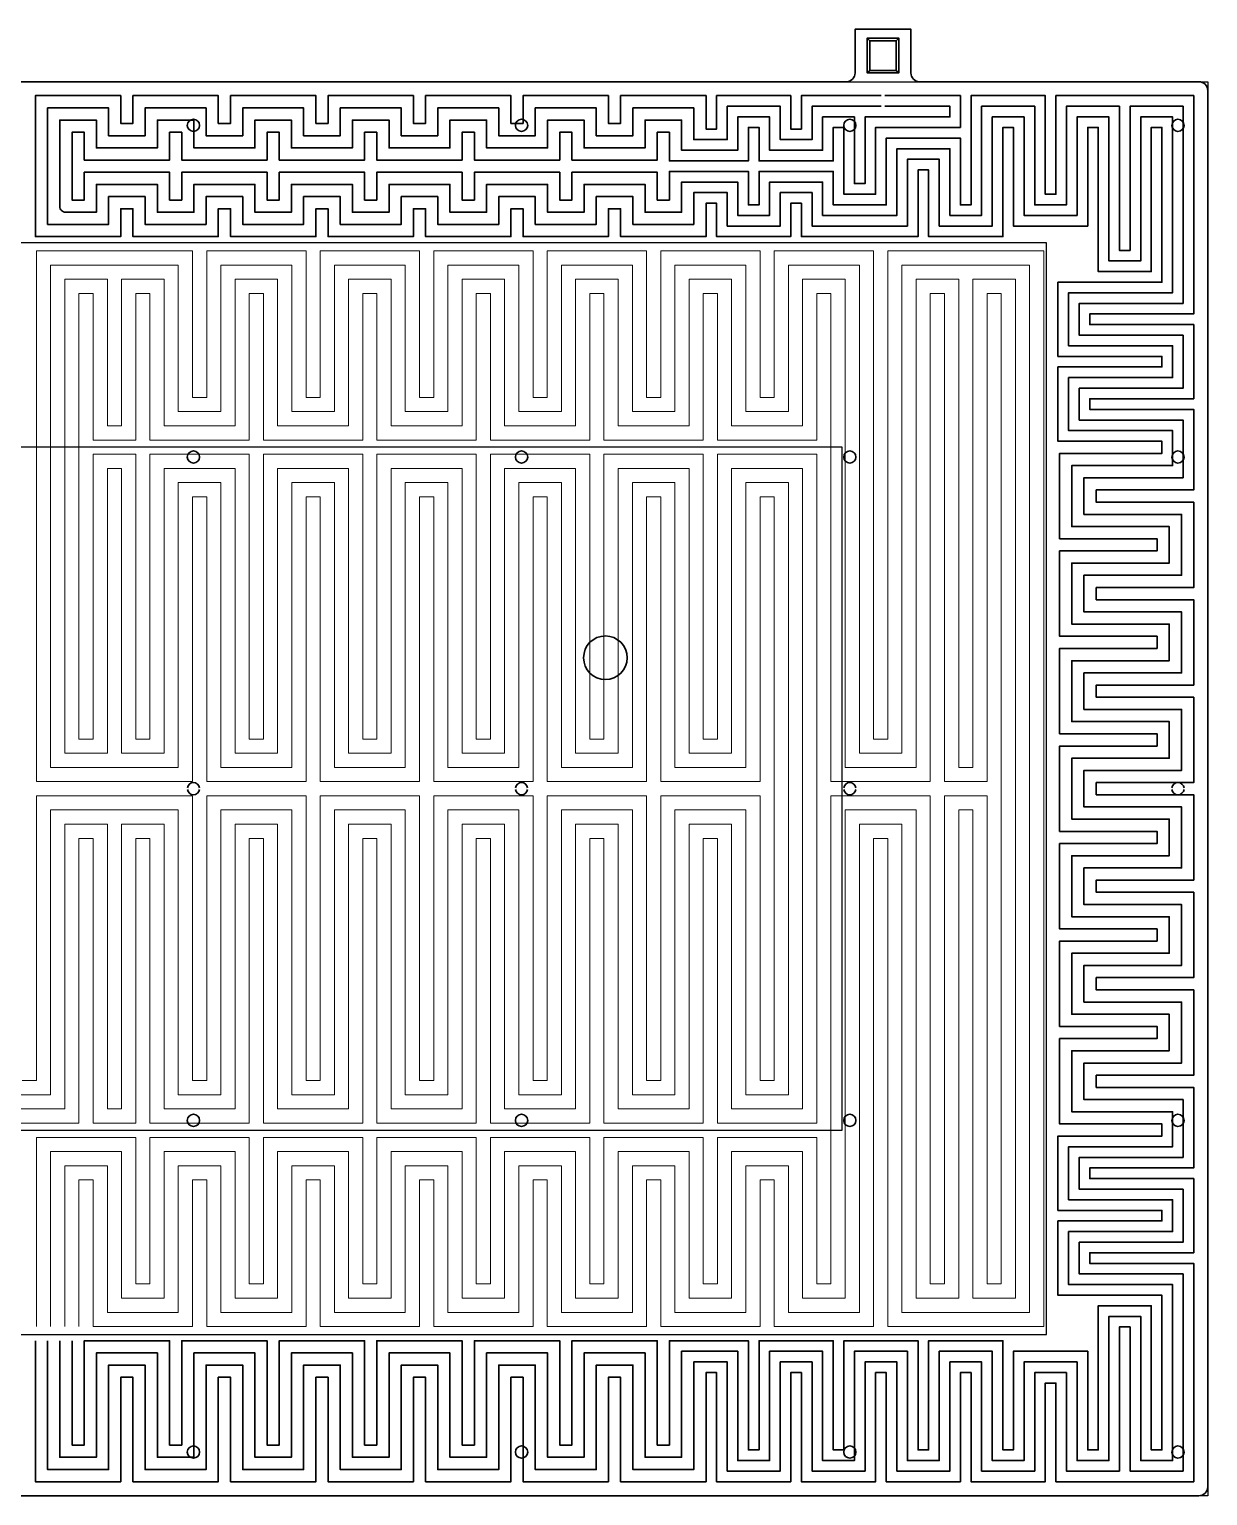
# Model space of a CAD drawing. Header units: millimetres. Extents: x -5937 to 68925, y -3068 to 5300.
# Drawn here: x 58726 to 59401, y 3786 to 4626 of the extents above; entities that cross this region are included whole.
import ezdxf

# ---------------------------------------------------------------- set-up
doc = ezdxf.new("R2010")
doc.units = ezdxf.units.MM
doc.header["$LTSCALE"] = 7
doc.layers.add('参照', color=6, linetype='Continuous', lineweight=9)
doc.layers.add('发热分区', color=20, linetype='Continuous')

msp = doc.modelspace()

# ---------------------------------------------------------------- linework, layer by layer
at = {"color": 7, "linetype": 'Continuous', "lineweight": 35}
for points in [[(58253.237, 4601.056), (58253.237, 4626.056), (58237.237, 4626.056), (58221.237, 4626.056), (58221.237, 4601.056, -0.4142136), (58216.237, 4596.056), (58056.236, 4596.056, 0.4142136), (58051.236, 4591.056), (58051.236, 3791.056, 0.4142136), (58056.236, 3786.056), (59396.237, 3786.056, 0.4142136), (59401.237, 3791.056), (59401.237, 4591.056, 0.4142136), (59396.237, 4596.056), (59236.237, 4596.056, -0.4142136), (59231.237, 4601.056), (59231.237, 4626.056), (59215.237, 4626.056), (59199.237, 4626.056), (59199.237, 4601.056)], [(58253.237, 4601.056, 0.4142136), (58258.237, 4596.056), (59194.237, 4596.056, 0.4142136), (59199.237, 4601.056)], [(58823.701, 4191.556, 0.8660254), (58816.772, 4191.556)], [(59011.701, 4191.556, 0.8660254), (59004.772, 4191.556)], [(59199.701, 4191.556, 0.8660254), (59192.772, 4191.556)], [(59387.701, 4191.556, 0.8660254), (59380.772, 4191.556)], [(58816.772, 4190.556, 0.8660254), (58823.701, 4190.556)], [(59004.772, 4190.556, 0.8660254), (59011.701, 4190.556)], [(59192.772, 4190.556, 0.8660254), (59199.701, 4190.556)], [(59380.772, 4190.556, 0.8660254), (59387.701, 4190.556)]]:
    msp.add_lwpolyline(points, format="xyb", dxfattribs=at)
for points in [[(59222.736, 4602.556), (59224.237, 4601.056), (59206.237, 4601.056), (59207.737, 4602.556), (59222.736, 4602.556), (59222.736, 4619.556), (59224.237, 4621.056), (59206.237, 4621.056), (59207.737, 4619.556), (59222.736, 4619.556)], [(59206.237, 4601.056), (59206.237, 4621.056)], [(59224.237, 4621.056), (59224.237, 4601.056)], [(59207.737, 4619.556), (59207.737, 4602.556)]]:
    msp.add_lwpolyline(points, dxfattribs=at)
at = {"color": 1}
msp.add_lwpolyline([(58051.236, 4596.056), (59401.237, 4596.056), (59401.237, 3786.056), (58051.236, 3786.056)], close=True, dxfattribs=at)
at = {"color": 7, "linetype": 'Continuous', "lineweight": 35}
for centre, radius in [((58820.237, 4571.056), 3.5), ((59008.237, 4571.056), 3.5), ((59196.237, 4571.056), 3.5), ((59384.237, 4571.056), 3.5), ((58820.237, 4381.056), 3.5), ((59008.237, 4381.056), 3.5), ((59196.237, 4381.056), 3.5), ((59384.237, 4381.056), 3.5), ((59056.237, 4266.056), 12.5), ((58820.237, 4001.056), 3.5), ((59008.237, 4001.056), 3.5), ((59196.237, 4001.056), 3.5), ((59384.237, 4001.056), 3.5), ((58820.237, 3811.056), 3.5), ((59008.237, 3811.056), 3.5), ((59196.237, 3811.056), 3.5), ((59384.237, 3811.056), 3.5)]:
    msp.add_circle(centre, radius, dxfattribs=at)
at = {"layer": '参照', "linetype": 'Continuous', "lineweight": 35}
for points in [[(59216.237, 4588.056), (59259.625, 4588.056), (59259.625, 4569.836), (59211.039, 4569.836), (59211.039, 4531.586), (59192.819, 4531.586), (59192.819, 4569.836), (59186.746, 4569.836), (59186.746, 4550.711), (59144.233, 4550.711), (59144.233, 4569.836), (59138.16, 4569.836), (59138.16, 4550.711), (59092.912, 4550.711), (59092.912, 4567.103), (59085.928, 4567.103), (59085.928, 4551.167), (59037.038, 4551.167), (59037.038, 4567.103), (59030.053, 4567.103), (59030.053, 4551.167), (58981.163, 4551.167), (58981.163, 4567.103), (58974.179, 4567.103), (58974.179, 4551.167), (58925.289, 4551.167), (58925.289, 4567.103), (58918.305, 4567.103), (58918.305, 4551.167), (58869.415, 4551.167), (58869.415, 4567.103), (58862.43, 4567.103), (58862.43, 4551.167), (58813.54, 4551.167), (58813.54, 4567.103), (58806.556, 4567.103), (58806.556, 4551.167), (58757.666, 4551.167), (58757.666, 4567.103), (58750.682, 4567.103), (58750.682, 4528.246), (58757.666, 4528.246), (58757.666, 4544.182), (58806.556, 4544.182), (58806.556, 4528.246), (58813.54, 4528.246), (58813.54, 4544.182), (58862.43, 4544.182), (58862.43, 4528.246), (58869.415, 4528.246), (58869.415, 4544.182), (58918.305, 4544.182), (58918.305, 4528.246), (58925.289, 4528.246), (58925.289, 4544.182), (58974.179, 4544.182), (58974.179, 4528.246), (58981.163, 4528.246), (58981.163, 4544.182), (59030.053, 4544.182), (59030.053, 4528.246), (59037.038, 4528.246), (59037.038, 4544.182), (59085.928, 4544.182), (59085.928, 4528.246), (59092.912, 4528.246), (59092.912, 4544.638), (59138.16, 4544.638), (59138.16, 4525.513), (59144.233, 4525.513), (59144.233, 4544.638), (59186.746, 4544.638), (59186.746, 4525.513), (59217.112, 4525.513), (59217.112, 4563.763), (59259.625, 4563.763), (59259.625, 4525.513), (59265.698, 4525.513), (59265.698, 4588.056), (59308.211, 4588.056), (59308.211, 4531.586), (59314.284, 4531.586), (59314.284, 4588.056), (59393.237, 4588.056), (59393.237, 4462.988), (59333.718, 4462.988), (59333.718, 4456.914), (59393.237, 4456.914), (59393.237, 4414.402), (59333.718, 4414.402), (59333.718, 4408.328), (59393.237, 4408.328), (59393.237, 4362.171), (59337.362, 4362.171), (59337.362, 4355.187), (59393.237, 4355.187), (59393.237, 4306.297), (59337.362, 4306.297), (59337.362, 4299.313), (59393.237, 4299.313), (59393.237, 4250.423), (59337.362, 4250.423), (59337.362, 4243.438), (59393.237, 4243.438), (59393.237, 4194.548), (59337.362, 4194.548), (59337.362, 4187.564), (59393.237, 4187.564), (59393.237, 4138.674), (59337.362, 4138.674), (59337.362, 4131.69), (59393.237, 4131.69), (59393.237, 4082.8), (59337.362, 4082.8), (59337.362, 4075.815), (59393.237, 4075.815), (59393.237, 4026.925), (59337.362, 4026.925), (59337.362, 4019.941), (59393.237, 4019.941), (59393.237, 3973.784), (59333.718, 3973.784), (59333.718, 3967.711), (59393.237, 3967.711), (59393.237, 3925.198), (59333.718, 3925.198), (59333.718, 3919.125), (59393.237, 3919.125), (59393.237, 3794.056), (59314.284, 3794.056), (59314.284, 3850.527), (59308.211, 3850.527), (59308.211, 3794.056), (59265.698, 3794.056), (59265.698, 3856.6), (59259.625, 3856.6), (59259.625, 3794.056), (59217.112, 3794.056), (59217.112, 3856.6), (59211.039, 3856.6), (59211.039, 3794.056), (59168.526, 3794.056), (59168.526, 3856.6), (59162.453, 3856.6), (59162.453, 3794.056), (59119.94, 3794.056), (59119.94, 3856.6), (59113.865, 3856.6), (59113.865, 3794.056), (59064.975, 3794.056), (59064.975, 3853.867), (59057.99, 3853.867), (59057.99, 3794.056), (59009.1, 3794.056), (59009.1, 3853.867), (59002.116, 3853.867), (59002.116, 3794.056), (58953.226, 3794.056), (58953.226, 3853.867), (58946.242, 3853.867), (58946.242, 3794.056), (58897.352, 3794.056), (58897.352, 3853.867), (58890.367, 3853.867), (58890.367, 3794.056), (58841.477, 3794.056), (58841.477, 3853.867), (58834.493, 3853.867), (58834.493, 3794.056), (58785.603, 3794.056), (58785.603, 3853.867), (58778.619, 3853.867), (58778.619, 3794.056), (58729.729, 3794.056), (58729.729, 3874.82)], [(58750.682, 3874.82), (58750.682, 3815.009), (58757.666, 3815.009), (58757.666, 3874.82), (58806.556, 3874.82), (58806.556, 3815.009), (58813.54, 3815.009), (58813.54, 3874.82), (58862.43, 3874.82), (58862.43, 3815.009), (58869.415, 3815.009), (58869.415, 3874.82), (58918.305, 3874.82), (58918.305, 3815.009), (58925.289, 3815.009), (58925.289, 3874.82), (58974.179, 3874.82), (58974.179, 3815.009), (58981.163, 3815.009), (58981.163, 3874.82), (59030.053, 3874.82), (59030.053, 3815.009), (59037.038, 3815.009), (59037.038, 3874.82), (59085.928, 3874.82), (59085.928, 3815.009), (59092.912, 3815.009), (59092.912, 3874.82), (59138.16, 3874.82), (59138.16, 3812.276), (59144.233, 3812.276), (59144.233, 3874.82), (59186.746, 3874.82), (59186.746, 3812.276), (59192.819, 3812.276), (59192.819, 3874.82), (59235.332, 3874.82), (59235.332, 3812.276), (59241.405, 3812.276), (59241.405, 3874.82), (59283.918, 3874.82), (59283.918, 3812.276), (59289.991, 3812.276), (59289.991, 3868.746), (59332.504, 3868.746), (59332.504, 3812.276), (59338.577, 3812.276), (59338.577, 3894.832), (59368.943, 3894.832), (59368.943, 3812.276), (59375.017, 3812.276), (59375.017, 3900.905), (59315.498, 3900.905), (59315.498, 3943.418), (59375.017, 3943.418), (59375.017, 3949.491), (59315.498, 3949.491), (59315.498, 3992.004), (59375.017, 3992.004), (59375.017, 3998.988), (59316.409, 3998.988), (59316.409, 4047.878), (59372.284, 4047.878), (59372.284, 4054.863), (59316.409, 4054.863), (59316.409, 4103.753), (59372.284, 4103.753), (59372.284, 4110.737), (59316.409, 4110.737), (59316.409, 4159.627), (59372.284, 4159.627), (59372.284, 4166.611), (59316.409, 4166.611), (59316.409, 4215.501), (59372.284, 4215.501), (59372.284, 4222.486), (59316.409, 4222.486), (59316.409, 4271.376), (59372.284, 4271.376), (59372.284, 4278.36), (59316.409, 4278.36), (59316.409, 4327.25), (59372.284, 4327.25), (59372.284, 4334.234), (59316.409, 4334.234), (59316.409, 4383.124), (59375.017, 4383.124), (59375.017, 4390.109), (59315.498, 4390.109), (59315.498, 4432.621), (59375.017, 4432.621), (59375.017, 4438.695), (59315.498, 4438.695), (59315.498, 4481.208), (59375.017, 4481.208), (59375.017, 4569.836), (59368.943, 4569.836), (59368.943, 4487.281), (59338.577, 4487.281), (59338.577, 4569.836), (59332.504, 4569.836), (59332.504, 4513.366), (59289.991, 4513.366), (59289.991, 4569.836), (59283.918, 4569.836), (59283.918, 4507.293), (59241.405, 4507.293), (59241.405, 4545.543), (59235.332, 4545.543), (59235.332, 4507.293), (59168.526, 4507.293), (59168.526, 4526.418), (59162.453, 4526.418), (59162.453, 4507.293), (59119.94, 4507.293), (59119.94, 4526.418), (59113.865, 4526.418), (59113.865, 4507.293), (59064.975, 4507.293), (59064.975, 4523.229), (59057.99, 4523.229), (59057.99, 4507.293), (59009.1, 4507.293), (59009.1, 4523.229), (59002.116, 4523.229), (59002.116, 4507.293), (58953.226, 4507.293), (58953.226, 4523.229), (58946.242, 4523.229), (58946.242, 4507.293), (58897.352, 4507.293), (58897.352, 4523.229), (58890.367, 4523.229), (58890.367, 4507.293), (58841.477, 4507.293), (58841.477, 4523.229), (58834.493, 4523.229), (58834.493, 4507.293), (58785.603, 4507.293), (58785.603, 4523.229), (58778.619, 4523.229), (58778.619, 4507.293), (58729.729, 4507.293), (58729.729, 4588.056), (58778.619, 4588.056), (58778.619, 4572.12), (58785.603, 4572.12), (58785.603, 4588.056), (58834.493, 4588.056), (58834.493, 4572.12), (58841.477, 4572.12), (58841.477, 4588.056), (58890.367, 4588.056), (58890.367, 4572.12), (58897.352, 4572.12), (58897.352, 4588.056), (58946.242, 4588.056), (58946.242, 4572.12), (58953.226, 4572.12), (58953.226, 4588.056), (59002.116, 4588.056), (59002.116, 4572.12), (59009.1, 4572.12), (59009.1, 4588.056), (59057.99, 4588.056), (59057.99, 4572.12), (59064.975, 4572.12), (59064.975, 4588.056), (59113.865, 4588.056), (59113.865, 4568.931), (59119.94, 4568.931), (59119.94, 4588.056), (59162.453, 4588.056), (59162.453, 4568.931), (59168.526, 4568.931), (59168.526, 4588.056), (59214.237, 4588.056)], [(59214.237, 4581.983), (59174.599, 4581.983), (59174.599, 4562.858), (59156.379, 4562.858), (59156.379, 4581.983), (59126.013, 4581.983), (59126.013, 4562.858), (59106.881, 4562.858), (59106.881, 4581.072), (59071.959, 4581.072), (59071.959, 4565.135), (59051.006, 4565.135), (59051.006, 4581.072), (59016.085, 4581.072), (59016.085, 4565.135), (58995.132, 4565.135), (58995.132, 4581.072), (58960.21, 4581.072), (58960.21, 4565.135), (58939.257, 4565.135), (58939.257, 4581.072), (58904.336, 4581.072), (58904.336, 4565.135), (58883.383, 4565.135), (58883.383, 4581.072), (58848.462, 4581.072), (58848.462, 4565.135), (58827.509, 4565.135), (58827.509, 4581.072), (58792.587, 4581.072), (58792.587, 4565.135), (58771.634, 4565.135), (58771.634, 4581.072), (58736.713, 4581.072), (58736.713, 4514.277), (58771.634, 4514.277), (58771.634, 4530.214), (58792.587, 4530.214), (58792.587, 4514.277), (58827.509, 4514.277), (58827.509, 4530.214), (58848.462, 4530.214), (58848.462, 4514.277), (58883.383, 4514.277), (58883.383, 4530.214), (58904.336, 4530.214), (58904.336, 4514.277), (58939.257, 4514.277), (58939.257, 4530.214), (58960.21, 4530.214), (58960.21, 4514.277), (58995.132, 4514.277), (58995.132, 4530.214), (59016.085, 4530.214), (59016.085, 4514.277), (59051.006, 4514.277), (59051.006, 4530.214), (59071.959, 4530.214), (59071.959, 4514.277), (59106.881, 4514.277), (59106.881, 4532.491), (59126.013, 4532.491), (59126.013, 4513.366), (59156.379, 4513.366), (59156.379, 4532.491), (59174.599, 4532.491), (59174.599, 4513.366), (59229.258, 4513.366), (59229.258, 4551.617), (59247.478, 4551.617), (59247.478, 4513.366), (59277.845, 4513.366), (59277.845, 4575.91), (59296.064, 4575.91), (59296.064, 4519.439), (59326.431, 4519.439), (59326.431, 4575.91), (59344.65, 4575.91), (59344.65, 4493.354), (59362.87, 4493.354), (59362.87, 4575.91), (59381.09, 4575.91), (59381.09, 4475.134), (59321.572, 4475.134), (59321.572, 4444.768), (59381.09, 4444.768), (59381.09, 4426.548), (59321.572, 4426.548), (59321.572, 4396.182), (59381.09, 4396.182), (59381.09, 4376.14), (59323.394, 4376.14), (59323.394, 4341.219), (59379.268, 4341.219), (59379.268, 4320.266), (59323.394, 4320.266), (59323.394, 4285.344), (59379.268, 4285.344), (59379.268, 4264.391), (59323.394, 4264.391), (59323.394, 4229.47), (59379.268, 4229.47), (59379.268, 4208.517), (59323.394, 4208.517), (59323.394, 4173.596), (59379.268, 4173.596), (59379.268, 4152.643), (59323.394, 4152.643), (59323.394, 4117.721), (59379.268, 4117.721), (59379.268, 4096.768), (59323.394, 4096.768), (59323.394, 4061.847), (59379.268, 4061.847), (59379.268, 4040.894), (59323.394, 4040.894), (59323.394, 4005.972), (59381.09, 4005.972), (59381.09, 3985.931), (59321.572, 3985.931), (59321.572, 3955.564), (59381.09, 3955.564), (59381.09, 3937.345), (59321.572, 3937.345), (59321.572, 3906.978), (59381.09, 3906.978), (59381.09, 3806.203), (59362.87, 3806.203), (59362.87, 3888.758), (59344.65, 3888.758), (59344.65, 3806.203), (59326.431, 3806.203), (59326.431, 3862.673), (59296.064, 3862.673), (59296.064, 3806.203), (59277.845, 3806.203), (59277.845, 3868.746), (59247.478, 3868.746), (59247.478, 3806.203), (59229.258, 3806.203), (59229.258, 3868.746), (59198.892, 3868.746), (59198.892, 3806.203), (59180.672, 3806.203), (59180.672, 3868.746), (59150.306, 3868.746), (59150.306, 3806.203), (59132.086, 3806.203), (59132.086, 3868.746), (59099.896, 3868.746), (59099.896, 3808.025), (59078.943, 3808.025), (59078.943, 3867.835), (59044.022, 3867.835), (59044.022, 3808.025), (59023.069, 3808.025), (59023.069, 3867.835), (58988.148, 3867.835), (58988.148, 3808.025), (58967.195, 3808.025), (58967.195, 3867.835), (58932.273, 3867.835), (58932.273, 3808.025), (58911.32, 3808.025), (58911.32, 3867.835), (58876.399, 3867.835), (58876.399, 3808.025), (58855.446, 3808.025), (58855.446, 3867.835), (58820.524, 3867.835), (58820.524, 3808.025), (58799.572, 3808.025), (58799.572, 3867.835), (58764.65, 3867.835), (58764.65, 3808.025), (58743.697, 3808.025), (58743.697, 3874.82)]]:
    msp.add_lwpolyline(points, dxfattribs=at)
msp.add_lwpolyline([(59216.237, 4581.983), (59253.552, 4581.983), (59253.552, 4575.91), (59204.965, 4575.91), (59204.965, 4537.659), (59198.892, 4537.659), (59198.892, 4575.91), (59180.672, 4575.91), (59180.672, 4556.784), (59150.306, 4556.784), (59150.306, 4575.91), (59132.086, 4575.91), (59132.086, 4556.784), (59099.896, 4556.784), (59099.896, 4574.088), (59078.943, 4574.088), (59078.943, 4558.151), (59044.022, 4558.151), (59044.022, 4574.088), (59023.069, 4574.088), (59023.069, 4558.151), (58988.148, 4558.151), (58988.148, 4574.088), (58967.195, 4574.088), (58967.195, 4558.151), (58932.273, 4558.151), (58932.273, 4574.088), (58911.32, 4574.088), (58911.32, 4558.151), (58876.399, 4558.151), (58876.399, 4574.088), (58855.446, 4574.088), (58855.446, 4558.151), (58820.524, 4558.151), (58820.524, 4574.088), (58799.572, 4574.088), (58799.572, 4558.151), (58764.65, 4558.151), (58764.65, 4574.088), (58743.697, 4574.088), (58743.697, 4524.561, 0.4142136), (58746.997, 4521.261), (58764.65, 4521.261), (58764.65, 4537.198), (58799.572, 4537.198), (58799.572, 4521.261), (58820.524, 4521.261), (58820.524, 4537.198), (58855.446, 4537.198), (58855.446, 4521.261), (58876.399, 4521.261), (58876.399, 4537.198), (58911.32, 4537.198), (58911.32, 4521.261), (58932.273, 4521.261), (58932.273, 4537.198), (58967.195, 4537.198), (58967.195, 4521.261), (58988.148, 4521.261), (58988.148, 4537.198), (59023.069, 4537.198), (59023.069, 4521.261), (59044.022, 4521.261), (59044.022, 4537.198), (59078.943, 4537.198), (59078.943, 4521.261), (59099.896, 4521.261), (59099.896, 4538.565), (59132.086, 4538.565), (59132.086, 4519.439), (59150.306, 4519.439), (59150.306, 4538.565), (59180.672, 4538.565), (59180.672, 4519.439), (59223.185, 4519.439), (59223.185, 4557.69), (59253.552, 4557.69), (59253.552, 4519.439), (59271.771, 4519.439), (59271.771, 4581.983), (59302.138, 4581.983), (59302.138, 4525.513), (59320.357, 4525.513), (59320.357, 4581.983), (59350.724, 4581.983), (59350.724, 4499.427), (59356.797, 4499.427), (59356.797, 4581.983), (59387.163, 4581.983), (59387.163, 4469.061), (59327.645, 4469.061), (59327.645, 4450.841), (59387.163, 4450.841), (59387.163, 4420.475), (59327.645, 4420.475), (59327.645, 4402.255), (59387.163, 4402.255), (59387.163, 4369.156), (59330.378, 4369.156), (59330.378, 4348.203), (59386.252, 4348.203), (59386.252, 4313.281), (59330.378, 4313.281), (59330.378, 4292.328), (59386.252, 4292.328), (59386.252, 4257.407), (59330.378, 4257.407), (59330.378, 4236.454), (59386.252, 4236.454), (59386.252, 4201.533), (59330.378, 4201.533), (59330.378, 4180.58), (59386.252, 4180.58), (59386.252, 4145.658), (59330.378, 4145.658), (59330.378, 4124.705), (59386.252, 4124.705), (59386.252, 4089.784), (59330.378, 4089.784), (59330.378, 4068.831), (59386.252, 4068.831), (59386.252, 4033.91), (59330.378, 4033.91), (59330.378, 4012.957), (59387.163, 4012.957), (59387.163, 3979.857), (59327.645, 3979.857), (59327.645, 3961.638), (59387.163, 3961.638), (59387.163, 3931.271), (59327.645, 3931.271), (59327.645, 3913.051), (59387.163, 3913.051), (59387.163, 3800.129), (59356.797, 3800.129), (59356.797, 3882.685), (59350.724, 3882.685), (59350.724, 3800.129), (59320.357, 3800.129), (59320.357, 3856.6), (59302.138, 3856.6), (59302.138, 3800.129), (59271.771, 3800.129), (59271.771, 3862.673), (59253.552, 3862.673), (59253.552, 3800.129), (59223.185, 3800.129), (59223.185, 3862.673), (59204.965, 3862.673), (59204.965, 3800.129), (59174.599, 3800.129), (59174.599, 3862.673), (59156.379, 3862.673), (59156.379, 3800.129), (59126.013, 3800.129), (59126.013, 3862.673), (59106.881, 3862.673), (59106.881, 3801.041), (59071.959, 3801.041), (59071.959, 3860.851), (59051.006, 3860.851), (59051.006, 3801.041), (59016.085, 3801.041), (59016.085, 3860.851), (58995.132, 3860.851), (58995.132, 3801.041), (58960.21, 3801.041), (58960.21, 3860.851), (58939.257, 3860.851), (58939.257, 3801.041), (58904.336, 3801.041), (58904.336, 3860.851), (58883.383, 3860.851), (58883.383, 3801.041), (58848.462, 3801.041), (58848.462, 3860.851), (58827.509, 3860.851), (58827.509, 3801.041), (58792.587, 3801.041), (58792.587, 3860.851), (58771.634, 3860.851), (58771.634, 3801.041), (58736.713, 3801.041), (58736.713, 3874.82)], format="xyb", dxfattribs=at)
at = {"layer": '参照', "color": 6}
for points in [[(58754.685, 3882.947), (58754.685, 3966.928), (58762.813, 3966.928), (58762.813, 3882.947), (58819.707, 3882.947), (58819.707, 3966.928), (58827.835, 3966.928), (58827.835, 3882.947), (58884.729, 3882.947), (58884.729, 3966.928), (58892.857, 3966.928), (58892.857, 3882.947), (58949.751, 3882.947), (58949.751, 3966.928), (58957.878, 3966.928), (58957.878, 3882.947), (59014.772, 3882.947), (59014.772, 3966.928), (59022.9, 3966.928), (59022.9, 3882.947), (59079.794, 3882.947), (59079.794, 3966.928), (59087.922, 3966.928), (59087.922, 3882.947), (59144.816, 3882.947), (59144.816, 3966.928), (59152.944, 3966.928), (59152.944, 3882.947), (59209.838, 3882.947), (59209.838, 4162.609), (59217.966, 4162.609), (59217.966, 3882.947), (59307.371, 3882.947), (59307.371, 4499.165), (59217.966, 4499.165), (59217.966, 4219.503), (59209.838, 4219.503), (59209.838, 4499.165), (59152.944, 4499.165), (59152.944, 4415.184), (59144.816, 4415.184), (59144.816, 4499.165), (59087.922, 4499.165), (59087.922, 4415.184), (59079.794, 4415.184), (59079.794, 4499.165), (59022.9, 4499.165), (59022.9, 4415.184), (59014.772, 4415.184), (59014.772, 4499.165), (58957.878, 4499.165), (58957.878, 4415.184), (58949.751, 4415.184), (58949.751, 4499.165), (58892.857, 4499.165), (58892.857, 4415.184), (58884.729, 4415.184), (58884.729, 4499.165), (58827.835, 4499.165), (58827.835, 4415.184), (58819.707, 4415.184), (58819.707, 4499.165), (58730.302, 4499.165), (58730.302, 4386.737), (58730.302, 4195.12), (58819.707, 4195.12), (58819.707, 4358.29), (58827.835, 4358.29), (58827.835, 4195.12), (58884.729, 4195.12), (58884.729, 4358.29), (58892.857, 4358.29), (58892.857, 4195.12), (58949.751, 4195.12), (58949.751, 4358.29), (58957.878, 4358.29), (58957.878, 4195.12), (59014.772, 4195.12), (59014.772, 4358.29), (59022.9, 4358.29), (59022.9, 4195.12), (59079.794, 4195.12), (59079.794, 4358.29), (59087.922, 4358.29), (59087.922, 4195.12), (59144.816, 4195.12), (59144.816, 4358.29), (59152.944, 4358.29), (59152.944, 4023.822), (59144.816, 4023.822), (59144.816, 4186.992), (59087.922, 4186.992), (59087.922, 4023.822), (59079.794, 4023.822), (59079.794, 4186.992), (59022.9, 4186.992), (59022.9, 4023.822), (59014.772, 4023.822), (59014.772, 4186.992), (58957.878, 4186.992), (58957.878, 4023.822), (58949.751, 4023.822), (58949.751, 4186.992), (58892.857, 4186.992), (58892.857, 4023.822), (58884.729, 4023.822), (58884.729, 4186.992), (58827.835, 4186.992), (58827.835, 4023.822), (58819.707, 4023.822), (58819.707, 4186.992), (58730.302, 4186.992), (58730.302, 4023.822), (58722.171, 4023.822)], [(58746.558, 3882.947), (58746.558, 3975.056), (58770.941, 3975.056), (58770.941, 3891.075), (58811.579, 3891.075), (58811.579, 3975.056), (58835.963, 3975.056), (58835.963, 3891.075), (58876.601, 3891.075), (58876.601, 3975.056), (58900.984, 3975.056), (58900.984, 3891.075), (58941.623, 3891.075), (58941.623, 3975.056), (58966.006, 3975.056), (58966.006, 3891.075), (59006.645, 3891.075), (59006.645, 3975.056), (59031.028, 3975.056), (59031.028, 3891.075), (59071.667, 3891.075), (59071.667, 3975.056), (59096.05, 3975.056), (59096.05, 3891.075), (59136.688, 3891.075), (59136.688, 3975.056), (59161.072, 3975.056), (59161.072, 3891.075), (59201.71, 3891.075), (59201.71, 4170.737), (59226.093, 4170.737), (59226.093, 3891.075), (59299.243, 3891.075), (59299.243, 4491.037), (59226.093, 4491.037), (59226.093, 4211.376), (59201.71, 4211.376), (59201.71, 4491.037), (59161.072, 4491.037), (59161.072, 4407.057), (59136.688, 4407.057), (59136.688, 4491.037), (59096.05, 4491.037), (59096.05, 4407.057), (59071.667, 4407.057), (59071.667, 4491.037), (59031.028, 4491.037), (59031.028, 4407.057), (59006.645, 4407.057), (59006.645, 4491.037), (58966.006, 4491.037), (58966.006, 4407.057), (58941.623, 4407.057), (58941.623, 4491.037), (58900.984, 4491.037), (58900.984, 4407.057), (58876.601, 4407.057), (58876.601, 4491.037), (58835.963, 4491.037), (58835.963, 4407.057), (58811.579, 4407.057), (58811.579, 4491.037), (58738.43, 4491.037), (58738.43, 4386.737), (58738.43, 4203.248), (58811.579, 4203.248), (58811.579, 4366.418), (58835.963, 4366.418), (58835.963, 4203.248), (58876.601, 4203.248), (58876.601, 4366.418), (58900.984, 4366.418), (58900.984, 4203.248), (58941.623, 4203.248), (58941.623, 4366.418), (58966.006, 4366.418), (58966.006, 4203.248), (59006.645, 4203.248), (59006.645, 4366.418), (59031.028, 4366.418), (59031.028, 4203.248), (59071.667, 4203.248), (59071.667, 4366.418), (59096.05, 4366.418), (59096.05, 4203.248), (59136.688, 4203.248), (59136.688, 4366.418), (59161.072, 4366.418), (59161.072, 4015.694), (59136.688, 4015.694), (59136.688, 4178.865), (59096.05, 4178.865), (59096.05, 4015.694), (59071.667, 4015.694), (59071.667, 4178.865), (59031.028, 4178.865), (59031.028, 4015.694), (59006.645, 4015.694), (59006.645, 4178.865), (58966.006, 4178.865), (58966.006, 4015.694), (58941.623, 4015.694), (58941.623, 4178.865), (58900.984, 4178.865), (58900.984, 4015.694), (58876.601, 4015.694), (58876.601, 4178.865), (58835.963, 4178.865), (58835.963, 4015.694), (58811.579, 4015.694), (58811.579, 4178.865), (58738.43, 4178.865), (58738.43, 4015.694), (58714.043, 4015.694)], [(58705.915, 4007.567), (58746.558, 4007.567), (58746.558, 4170.737), (58770.941, 4170.737), (58770.941, 4007.567), (58779.068, 4007.567), (58779.068, 4170.737), (58803.452, 4170.737), (58803.452, 4007.567), (58844.09, 4007.567), (58844.09, 4170.737), (58868.473, 4170.737), (58868.473, 4007.567), (58909.112, 4007.567), (58909.112, 4170.737), (58933.495, 4170.737), (58933.495, 4007.567), (58974.134, 4007.567), (58974.134, 4170.737), (58998.517, 4170.737), (58998.517, 4007.567), (59039.156, 4007.567), (59039.156, 4170.737), (59063.539, 4170.737), (59063.539, 4007.567), (59104.177, 4007.567), (59104.177, 4170.737), (59128.561, 4170.737), (59128.561, 4007.567), (59169.199, 4007.567), (59169.199, 4374.546), (59128.561, 4374.546), (59128.561, 4211.376), (59104.177, 4211.376), (59104.177, 4374.546), (59063.539, 4374.546), (59063.539, 4211.376), (59039.156, 4211.376), (59039.156, 4374.546), (58998.517, 4374.546), (58998.517, 4211.376), (58974.134, 4211.376), (58974.134, 4374.546), (58933.495, 4374.546), (58933.495, 4211.376), (58909.112, 4211.376), (58909.112, 4374.546), (58868.473, 4374.546), (58868.473, 4211.376), (58844.09, 4211.376), (58844.09, 4374.546), (58803.452, 4374.546), (58803.452, 4211.376), (58779.068, 4211.376), (58779.068, 4374.546), (58770.941, 4374.546), (58770.941, 4211.376), (58746.558, 4211.376), (58746.558, 4386.737), (58746.558, 4482.91), (58770.941, 4482.91), (58770.941, 4398.929), (58779.068, 4398.929), (58779.068, 4482.91), (58803.452, 4482.91), (58803.452, 4398.929), (58844.09, 4398.929), (58844.09, 4482.91), (58868.473, 4482.91), (58868.473, 4398.929), (58909.112, 4398.929), (58909.112, 4482.91), (58933.495, 4482.91), (58933.495, 4398.929), (58974.134, 4398.929), (58974.134, 4482.91), (58998.517, 4482.91), (58998.517, 4398.929), (59039.156, 4398.929), (59039.156, 4482.91), (59063.539, 4482.91), (59063.539, 4398.929), (59104.177, 4398.929), (59104.177, 4482.91), (59128.561, 4482.91), (59128.561, 4398.929), (59169.199, 4398.929), (59169.199, 4482.91), (59193.582, 4482.91), (59193.582, 4203.248), (59234.221, 4203.248), (59234.221, 4482.91), (59258.604, 4482.91), (59258.604, 4203.248), (59266.732, 4203.248), (59266.732, 4482.91), (59291.115, 4482.91), (59291.115, 3899.203), (59266.732, 3899.203), (59266.732, 4178.865), (59258.604, 4178.865), (59258.604, 3899.203), (59234.221, 3899.203), (59234.221, 4178.865), (59193.582, 4178.865), (59193.582, 3899.203), (59169.199, 3899.203), (59169.199, 3983.184), (59128.561, 3983.184), (59128.561, 3899.203), (59104.177, 3899.203), (59104.177, 3983.184), (59063.539, 3983.184), (59063.539, 3899.203), (59039.156, 3899.203), (59039.156, 3983.184), (58998.517, 3983.184), (58998.517, 3899.203), (58974.134, 3899.203), (58974.134, 3983.184), (58933.495, 3983.184), (58933.495, 3899.203), (58909.112, 3899.203), (58909.112, 3983.184), (58868.473, 3983.184), (58868.473, 3899.203), (58844.09, 3899.203), (58844.09, 3983.184), (58803.452, 3983.184), (58803.452, 3899.203), (58779.068, 3899.203), (58779.068, 3983.184), (58738.43, 3983.184), (58738.43, 3882.947)], [(58697.788, 3999.439), (58754.685, 3999.439), (58754.685, 4162.609), (58762.813, 4162.609), (58762.813, 3999.439), (58787.196, 3999.439), (58787.196, 4162.609), (58795.324, 4162.609), (58795.324, 3999.439), (58852.218, 3999.439), (58852.218, 4162.609), (58860.346, 4162.609), (58860.346, 3999.439), (58917.24, 3999.439), (58917.24, 4162.609), (58925.368, 4162.609), (58925.368, 3999.439), (58982.262, 3999.439), (58982.262, 4162.609), (58990.389, 4162.609), (58990.389, 3999.439), (59047.283, 3999.439), (59047.283, 4162.609), (59055.411, 4162.609), (59055.411, 3999.439), (59112.305, 3999.439), (59112.305, 4162.609), (59120.433, 4162.609), (59120.433, 3999.439), (59177.327, 3999.439), (59177.327, 4382.673), (59120.433, 4382.673), (59120.433, 4219.503), (59112.305, 4219.503), (59112.305, 4382.673), (59055.411, 4382.673), (59055.411, 4219.503), (59047.283, 4219.503), (59047.283, 4382.673), (58990.389, 4382.673), (58990.389, 4219.503), (58982.262, 4219.503), (58982.262, 4382.673), (58925.368, 4382.673), (58925.368, 4219.503), (58917.24, 4219.503), (58917.24, 4382.673), (58860.346, 4382.673), (58860.346, 4219.503), (58852.218, 4219.503), (58852.218, 4382.673), (58795.324, 4382.673), (58795.324, 4219.503), (58787.196, 4219.503), (58787.196, 4382.673), (58762.813, 4382.673), (58762.813, 4219.503), (58754.685, 4219.503), (58754.685, 4386.737), (58754.685, 4474.782), (58762.813, 4474.782), (58762.813, 4390.801), (58787.196, 4390.801), (58787.196, 4474.782), (58795.324, 4474.782), (58795.324, 4390.801), (58852.218, 4390.801), (58852.218, 4474.782), (58860.346, 4474.782), (58860.346, 4390.801), (58917.24, 4390.801), (58917.24, 4474.782), (58925.368, 4474.782), (58925.368, 4390.801), (58982.262, 4390.801), (58982.262, 4474.782), (58990.389, 4474.782), (58990.389, 4390.801), (59047.283, 4390.801), (59047.283, 4474.782), (59055.411, 4474.782), (59055.411, 4390.801), (59112.305, 4390.801), (59112.305, 4474.782), (59120.433, 4474.782), (59120.433, 4390.801), (59177.327, 4390.801), (59177.327, 4474.782), (59185.455, 4474.782), (59185.455, 4195.12), (59242.349, 4195.12), (59242.349, 4474.782), (59250.476, 4474.782), (59250.476, 4195.12), (59274.86, 4195.12), (59274.86, 4474.782), (59282.987, 4474.782), (59282.987, 3907.331), (59274.86, 3907.331), (59274.86, 4186.992), (59250.476, 4186.992), (59250.476, 3907.331), (59242.349, 3907.331), (59242.349, 4186.992), (59185.455, 4186.992), (59185.455, 3907.331), (59177.327, 3907.331), (59177.327, 3991.311), (59120.433, 3991.311), (59120.433, 3907.331), (59112.305, 3907.331), (59112.305, 3991.311), (59055.411, 3991.311), (59055.411, 3907.331), (59047.283, 3907.331), (59047.283, 3991.311), (58990.389, 3991.311), (58990.389, 3907.331), (58982.262, 3907.331), (58982.262, 3991.311), (58925.368, 3991.311), (58925.368, 3907.331), (58917.24, 3907.331), (58917.24, 3991.311), (58860.346, 3991.311), (58860.346, 3907.331), (58852.218, 3907.331), (58852.218, 3991.311), (58795.324, 3991.311), (58795.324, 3907.331), (58787.196, 3907.331), (58787.196, 3991.311), (58730.302, 3991.311), (58730.302, 3882.947)]]:
    msp.add_lwpolyline(points, dxfattribs=at)
at = {"layer": '发热分区'}
for points in [[(59308.981, 4503.801), (58143.492, 4503.801), (58143.492, 3878.312), (59308.981, 3878.312)], [(59191.918, 3995.375), (59191.918, 4386.737), (58260.555, 4386.737), (58260.555, 3995.375)]]:
    msp.add_lwpolyline(points, close=True, dxfattribs=at)

doc.saveas('drawing.dxf')
